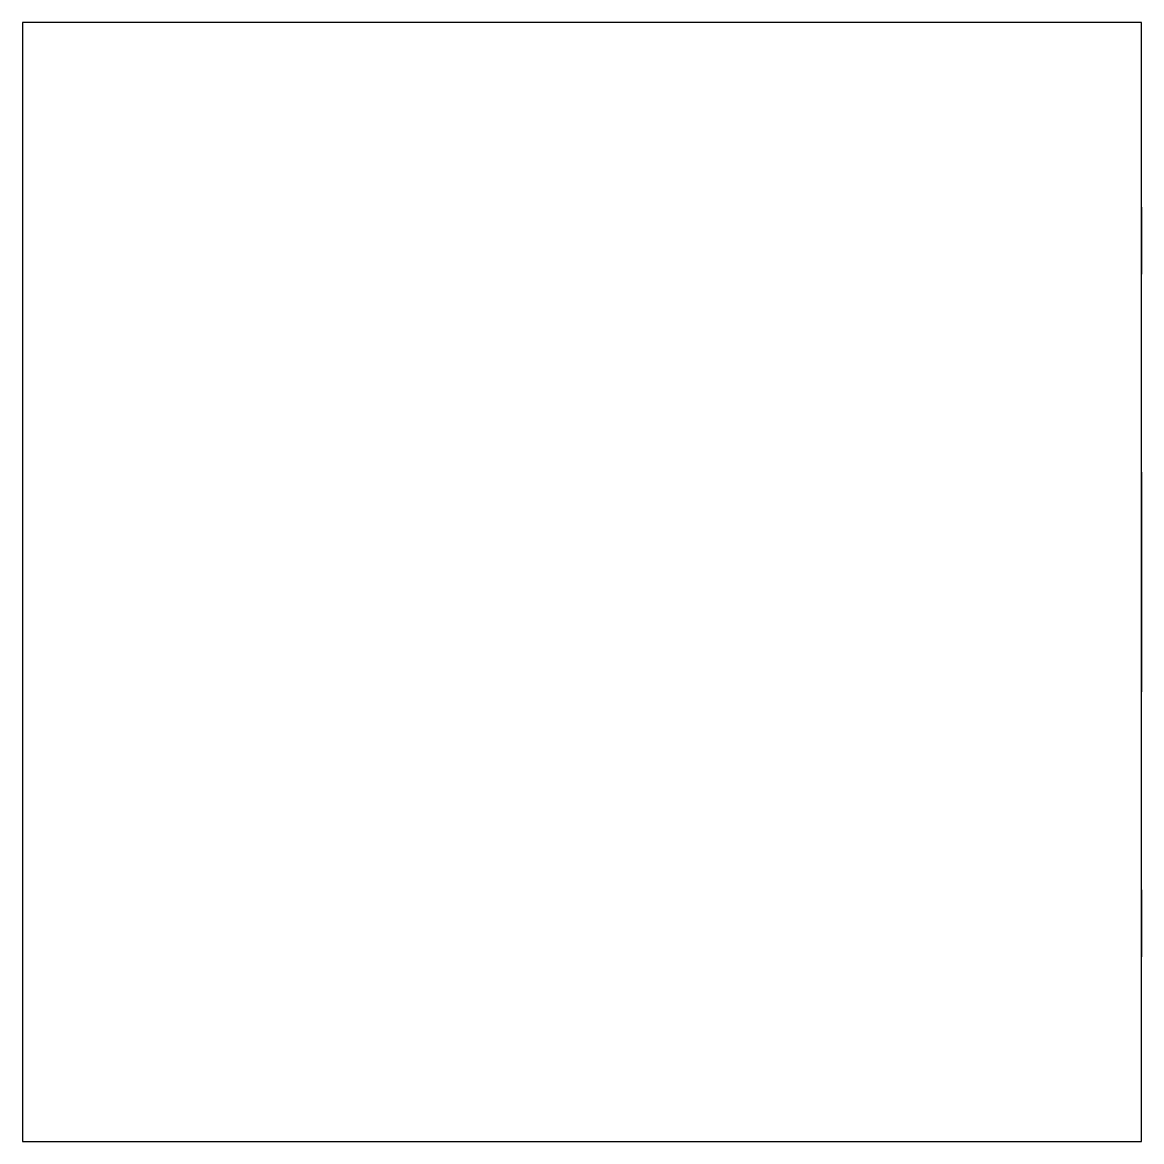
# Model space of a CAD drawing. Header units: inches. Extents: x 0.9 to 2.9, y 1.01 to 3.01.
import ezdxf

# ---------------------------------------------------------------- set-up
doc = ezdxf.new("R2010")
doc.units = ezdxf.units.IN
doc.header["$MEASUREMENT"] = 0

msp = doc.modelspace()

# ---------------------------------------------------------------- linework, layer by layer
msp.add_lwpolyline([(0.8997, 1.0147), (2.8997, 1.0147), (2.8997, 3.0147), (0.8997, 3.0147)], close=True)
at = {"extrusion": (1, 0, 0)}
for centre, radius in [((2.6247, 1.9, 2.8997), 0.06), ((2.6247, 0.68, 2.8997), 0.06), ((2.0147, 1.29, 2.8997), 0.1965), ((1.4047, 1.9, 2.8997), 0.06), ((1.4047, 0.68, 2.8997), 0.06)]:
    msp.add_circle(centre, radius, dxfattribs=at)

doc.saveas('drawing.dxf')
